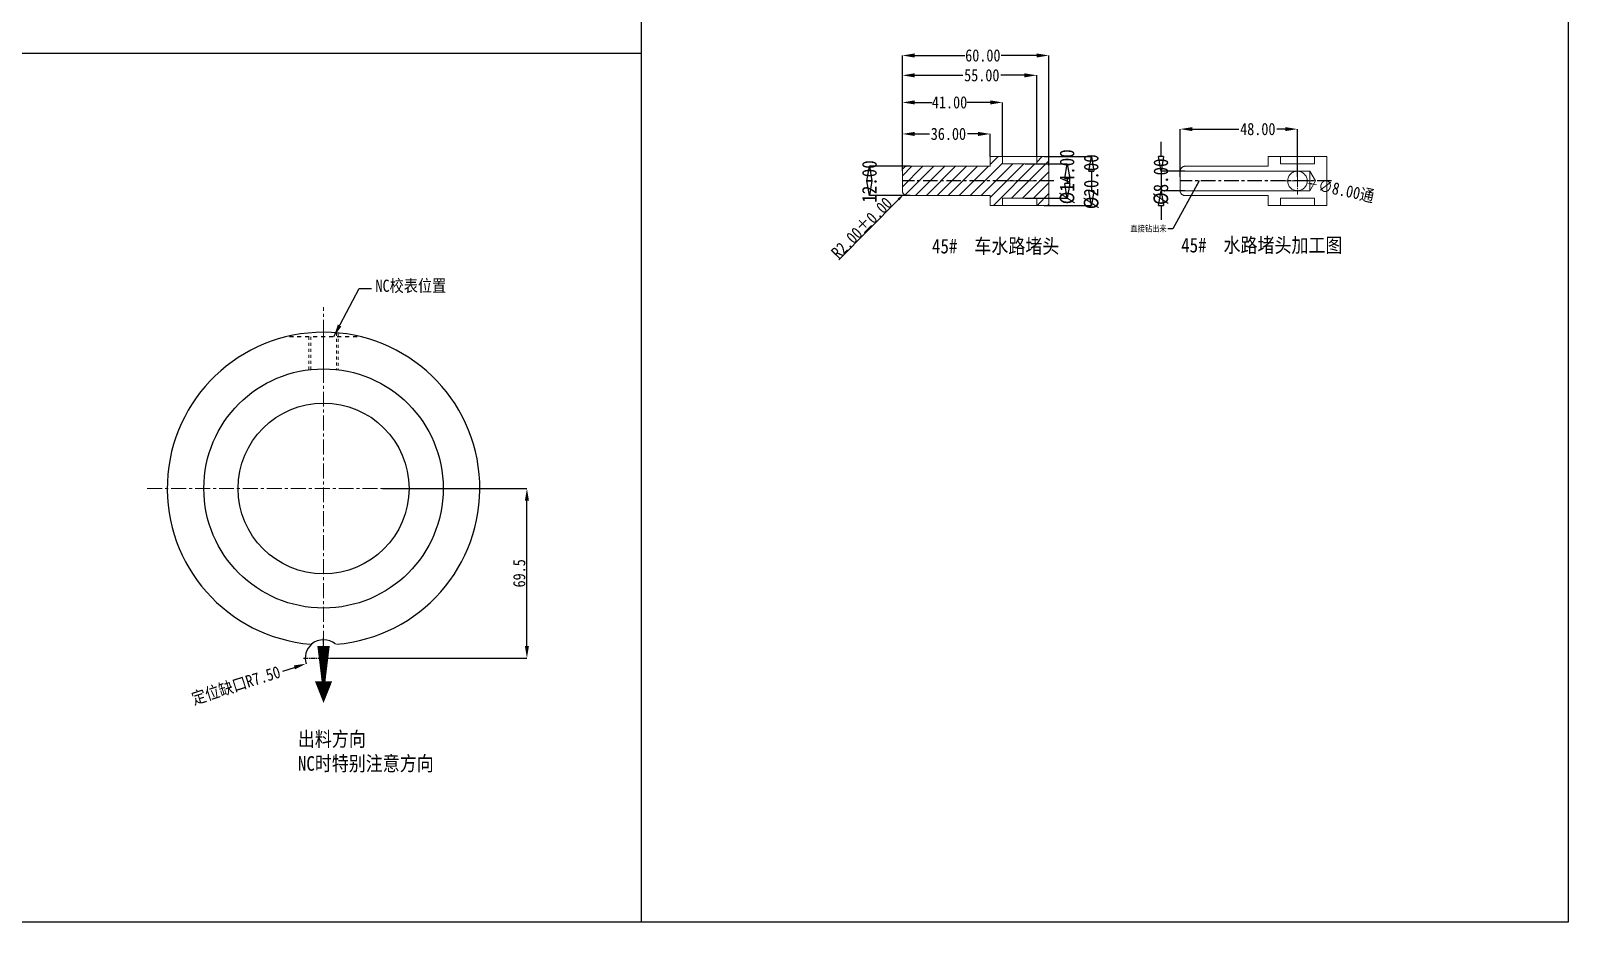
# Model space of a CAD drawing. Header units: millimetres. Extents: x -840 to 1682, y -9216 to -2117.
# Drawn here: x 412 to 1041, y -3658 to -3293 of the extents above; entities that cross this region are included whole.
import ezdxf

# ---------------------------------------------------------------- set-up
doc = ezdxf.new("R2010")
doc.units = ezdxf.units.MM
doc.header["$LTSCALE"] = 16.335
doc.header["$PDMODE"] = 3
doc.header["$PDSIZE"] = 8
for name, pattern in [('CENTER', [0.6, 0.375, -0.075, 0.075, -0.075]), ('HIDDEN', [0.2, 0.1, -0.1]), ('HIDDENX2', [0.75, 0.5, -0.25])]:
    doc.linetypes.add(name, pattern=pattern)
doc.layers.get('0').update_dxf_attribs({"linetype": 'CONTINUOUS'})
doc.layers.get('Defpoints').update_dxf_attribs({"linetype": 'CONTINUOUS'})
for name, color, linetype, lineweight in [('cool', 153, 'HIDDEN', 9), ('dim', 82, 'CONTINUOUS', 9), ('screw', 33, 'CONTINUOUS', 13), ('虚线', 6, 'HIDDENX2', 13)]:
    doc.layers.add(name, color=color, linetype=linetype, lineweight=lineweight)
doc.layers.add('DEFAULT_2', color=8, linetype='HIDDEN')
doc.styles.get("Standard").update_dxf_attribs({"font": 'txt', "width": 0.85})
doc.dimstyles.new('ISO-25', dxfattribs={"dimtxt": 2.5, "dimasz": 2.5, "dimexe": 1.25, "dimexo": 0.625, "dimtad": 1, "dimdsep": 46, "dimtxsty": 'Standard', "dimcen": 2.5, "dimadec": 0, "dimazin": 0, "dimtfac": 1, "dimtmove": 0, "dimatfit": 3, "dimfxl": 0, "dimarcsym": 0})
doc.dimstyles.get("Standard").update_dxf_attribs({"dimtxt": 3.5, "dimasz": 3.5, "dimexe": 0.18, "dimexo": 0.0625, "dimgap": 0.09, "dimtad": 1, "dimdsep": 46, "dimtxsty": 'Standard', "dimcen": 0.09, "dimadec": 0, "dimazin": 0, "dimtol": 1, "dimtp": 0.01, "dimtm": 0.01, "dimtfac": 1, "dimtofl": 0, "dimtmove": 0, "dimatfit": 3, "dimfxl": 0, "dimtolj": 1, "dimarcsym": 0})
doc.dimstyles.new('STANDARD$0', dxfattribs={"dimscale": 2, "dimtxt": 3, "dimasz": 3, "dimexe": 1.25, "dimexo": 0.625, "dimgap": 0.5, "dimtad": 0, "dimdsep": 46, "dimlunit": 6, "dimtxsty": 'Standard', "dimblk": 'CLOSEDBLANK', "dimcen": 0, "dimclrt": 2, "dimazin": 2, "dimtfac": 2, "dimtmove": 1, "dimatfit": 3, "dimfxl": 0, "dimtolj": 1, "dimtzin": 0, "dimarcsym": 0})

# ---------------------------------------------------------------- blocks, each defined once
blk = doc.blocks.new('*D598')
at = {"color": 0, "lineweight": -2, "ltscale": 0.5}
for p, q in [((555.57, -3480.44), (614.68, -3480.44)), ((614.68, -3544.94), (614.68, -3485.44)), ((534.13, -3549.94), (614.68, -3549.94))]:
    blk.add_line(p, q, dxfattribs=at)
at = {"color": 0, "ltscale": 0.5}
for points in [[(613.84, -3485.44), (615.51, -3485.44), (614.68, -3480.44)], [(613.84, -3544.94), (615.51, -3544.94), (614.68, -3549.94)]]:
    blk.add_solid(points, dxfattribs=at)
at = {"layer": 'Defpoints', "color": 0, "ltscale": 0.5}
for p in [(555.57, -3480.44), (614.68, -3480.44), (534.13, -3549.94)]:
    blk.add_point(p, dxfattribs=at)
at = {"color": 0, "ltscale": 0.5, "insert": (611.55, -3515.19), "char_height": 5, "attachment_point": 5, "rotation": 90}
blk.add_mtext('69.5', dxfattribs=at)
blk = doc.blocks.new('*D564')
at = {"color": 6, "lineweight": -2}
blk.add_line((514.73, -3555.23), (519.5, -3553.72), dxfattribs=at)
blk.add_arc((531.41, -3549.94), 7.5, 130.51757, 197.60936, dxfattribs=at)
at = {"color": 6}
blk.add_solid([(519.24, -3552.92), (519.75, -3554.51), (524.26, -3552.21)], dxfattribs=at)
at = {"layer": 'Defpoints', "color": 0}
for p in [(531.41, -3549.94), (524.26, -3552.21)]:
    blk.add_point(p, dxfattribs=at)
at = {"color": 3, "insert": (495.62, -3561.3), "char_height": 5, "attachment_point": 5, "rotation": 17.60936}
blk.add_mtext('\\A1;{\\fSimSun|b0|i0|c134|p2;定位缺口}R7.50', dxfattribs=at)
blk = doc.blocks.new('_ClosedBlank')
at = {"color": 0, "linetype": 'ByBlock', "lineweight": -2}
for p, q in [((-1, 0.17), (0, 0)), ((-1, 0.17), (-1, -0.17)), ((0, 0), (-1, -0.17))]:
    blk.add_line(p, q, dxfattribs=at)
blk = doc.blocks.new('*D523')
at = {"color": 6, "lineweight": -2}
for p, q in [((771.63, -3348.44), (754.92, -3348.44)), ((771.63, -3360.44), (754.92, -3360.44))]:
    blk.add_line(p, q, dxfattribs=at)
at = {"layer": 'Defpoints', "color": 0}
for p in [(771.63, -3348.44), (754.92, -3360.44), (771.63, -3360.44)]:
    blk.add_point(p, dxfattribs=at)
at = {"color": 6, "lineweight": -2, "xscale": 6, "yscale": 6, "zscale": 6}
for p, rotation in [((754.92, -3348.44), 90), ((754.92, -3360.44), 270)]:
    blk.add_blockref('_ClosedBlank', p, dxfattribs=dict(at, rotation=rotation))
at = {"color": 4, "insert": (754.92, -3354.67), "char_height": 6, "attachment_point": 5, "rotation": 90}
blk.add_mtext('\\A1;12.00', dxfattribs=at)
blk = doc.blocks.new('*D565')
at = {"color": 4, "lineweight": -2}
for p, q in [((768.39, -3350.44), (768.39, -3335.19)), ((773.39, -3335.19), (779.46, -3335.19)), ((799.39, -3335.19), (795.05, -3335.19)), ((804.39, -3344.44), (804.39, -3335.19))]:
    blk.add_line(p, q, dxfattribs=at)
at = {"color": 4}
for points in [[(773.39, -3334.35), (773.39, -3336.02), (768.39, -3335.19)], [(799.39, -3334.35), (799.39, -3336.02), (804.39, -3335.19)]]:
    blk.add_solid(points, dxfattribs=at)
at = {"layer": 'Defpoints', "color": 0}
for p in [(804.39, -3335.19), (804.39, -3344.44), (768.39, -3350.44)]:
    blk.add_point(p, dxfattribs=at)
at = {"color": 6, "insert": (787.25, -3335.19), "char_height": 5, "attachment_point": 5}
blk.add_mtext('\\A1;36.00', dxfattribs=at)
blk = doc.blocks.new('*D566')
at = {"color": 4, "lineweight": -2}
for p, q in [((768.39, -3350.44), (768.39, -3322.28)), ((773.39, -3322.28), (780.64, -3322.28)), ((804.39, -3322.28), (794.81, -3322.28)), ((809.39, -3344.44), (809.39, -3322.28))]:
    blk.add_line(p, q, dxfattribs=at)
at = {"color": 4}
for points in [[(773.39, -3321.45), (773.39, -3323.11), (768.39, -3322.28)], [(804.39, -3321.45), (804.39, -3323.11), (809.39, -3322.28)]]:
    blk.add_solid(points, dxfattribs=at)
at = {"layer": 'Defpoints', "color": 0}
for p in [(809.39, -3322.28), (809.39, -3344.44), (768.39, -3350.44)]:
    blk.add_point(p, dxfattribs=at)
at = {"color": 6, "insert": (787.72, -3322.28), "char_height": 5, "attachment_point": 5}
blk.add_mtext('\\A1;41.00', dxfattribs=at)
blk = doc.blocks.new('*D567')
at = {"color": 4, "lineweight": -2}
for p, q in [((768.39, -3350.44), (768.39, -3311.17)), ((773.39, -3311.17), (793.12, -3311.17)), ((818.39, -3311.17), (808.71, -3311.17)), ((823.39, -3344.44), (823.39, -3311.17))]:
    blk.add_line(p, q, dxfattribs=at)
at = {"color": 4}
for points in [[(773.39, -3310.34), (773.39, -3312.01), (768.39, -3311.17)], [(818.39, -3310.34), (818.39, -3312.01), (823.39, -3311.17)]]:
    blk.add_solid(points, dxfattribs=at)
at = {"layer": 'Defpoints', "color": 0}
for p in [(823.39, -3311.17), (823.39, -3344.44), (768.39, -3350.44)]:
    blk.add_point(p, dxfattribs=at)
at = {"color": 6, "insert": (800.92, -3311.17), "char_height": 5, "attachment_point": 5}
blk.add_mtext('\\A1;55.00', dxfattribs=at)
blk = doc.blocks.new('*D568')
at = {"color": 4, "lineweight": -2}
for p, q in [((768.39, -3350.44), (768.39, -3303.05)), ((773.39, -3303.05), (793.91, -3303.05)), ((823.39, -3303.05), (808.79, -3303.05)), ((828.39, -3348.16), (828.39, -3303.05))]:
    blk.add_line(p, q, dxfattribs=at)
at = {"color": 4}
for points in [[(773.39, -3302.21), (773.39, -3303.88), (768.39, -3303.05)], [(823.39, -3302.21), (823.39, -3303.88), (828.39, -3303.05)]]:
    blk.add_solid(points, dxfattribs=at)
at = {"layer": 'Defpoints', "color": 0}
for p in [(828.39, -3303.05), (828.39, -3348.16), (768.39, -3350.44)]:
    blk.add_point(p, dxfattribs=at)
at = {"color": 6, "insert": (801.35, -3303.05), "char_height": 5, "attachment_point": 5}
blk.add_mtext('\\A1;60.00', dxfattribs=at)
blk = doc.blocks.new('*D569')
at = {"color": 6, "lineweight": -2}
for p, q in [((818.74, -3347.44), (835.92, -3347.44)), ((835.92, -3353.44), (835.92, -3355.44)), ((818.74, -3361.44), (835.92, -3361.44))]:
    blk.add_line(p, q, dxfattribs=at)
at = {"layer": 'Defpoints', "color": 0}
for p in [(818.74, -3347.44), (818.74, -3361.44), (835.92, -3361.44)]:
    blk.add_point(p, dxfattribs=at)
at = {"color": 6, "lineweight": -2, "xscale": 6, "yscale": 6, "zscale": 6}
for p, rotation in [((835.92, -3347.44), 90), ((835.92, -3361.44), 270)]:
    blk.add_blockref('_ClosedBlank', p, dxfattribs=dict(at, rotation=rotation))
at = {"color": 4, "insert": (835.92, -3352.75), "char_height": 6, "attachment_point": 5, "rotation": 90}
blk.add_mtext('\\A1;%%c14.00', dxfattribs=at)
blk = doc.blocks.new('*D570')
at = {"color": 1, "lineweight": 0}
for p, q in [((928.15, -3354.44), (932.15, -3354.44)), ((930.15, -3356.44), (930.15, -3352.44))]:
    blk.add_line(p, q, dxfattribs=at)
at = {"color": 0, "lineweight": 0}
blk.add_line((937.98, -3356.1), (936.02, -3355.68), dxfattribs=at)
at = {"color": 0}
blk.add_solid([(936.09, -3355.36), (935.95, -3356.01), (934.07, -3355.27)], dxfattribs=at)
at = {"layer": 'Defpoints', "color": 0}
for p in [(926.24, -3353.61), (934.07, -3355.27)]:
    blk.add_point(p, dxfattribs=at)
at = {"color": 0, "lineweight": 0, "insert": (950.11, -3358.67), "char_height": 5, "attachment_point": 5, "rotation": 348.02674}
blk.add_mtext('\\A1;∅8.00{\\fSimSun|b0|i0|c134|p2;通}', dxfattribs=at)
blk = doc.blocks.new('*D571')
at = {"color": 4, "lineweight": -2}
for p, q in [((882.15, -3352.72), (882.15, -3333.21)), ((887.15, -3333.21), (906.14, -3333.21)), ((925.15, -3333.21), (921.73, -3333.21)), ((930.15, -3352.72), (930.15, -3333.21))]:
    blk.add_line(p, q, dxfattribs=at)
at = {"color": 4}
for points in [[(887.15, -3332.38), (887.15, -3334.04), (882.15, -3333.21)], [(925.15, -3332.38), (925.15, -3334.04), (930.15, -3333.21)]]:
    blk.add_solid(points, dxfattribs=at)
at = {"layer": 'Defpoints', "color": 0}
for p in [(882.15, -3333.21), (882.15, -3352.72), (930.15, -3352.72)]:
    blk.add_point(p, dxfattribs=at)
at = {"color": 6, "insert": (913.93, -3333.21), "char_height": 5, "attachment_point": 5}
blk.add_mtext('\\A1;48.00', dxfattribs=at)
blk = doc.blocks.new('*D524')
at = {"color": 6, "lineweight": -2}
for p, q in [((874.34, -3344.44), (874.34, -3338.44)), ((884.11, -3350.44), (874.34, -3350.44)), ((874.34, -3350.44), (874.34, -3358.44)), ((884.11, -3358.44), (874.34, -3358.44)), ((874.34, -3364.44), (874.34, -3370.44))]:
    blk.add_line(p, q, dxfattribs=at)
at = {"layer": 'Defpoints', "color": 0}
for p in [(884.11, -3350.44), (874.34, -3358.44), (884.11, -3358.44)]:
    blk.add_point(p, dxfattribs=at)
at = {"color": 6, "lineweight": -2, "xscale": 6, "yscale": 6, "zscale": 6}
for p, rotation in [((874.34, -3350.44), 270), ((874.34, -3358.44), 90)]:
    blk.add_blockref('_ClosedBlank', p, dxfattribs=dict(at, rotation=rotation))
at = {"color": 4, "insert": (874.34, -3354.76), "char_height": 6, "attachment_point": 5, "rotation": 90}
blk.add_mtext('\\A1;%%c8.00', dxfattribs=at)
blk = doc.blocks.new('*D572')
at = {"color": 6, "lineweight": -2}
for p, q in [((826.45, -3344.44), (845.8, -3344.44)), ((845.8, -3350.44), (845.8, -3358.44)), ((826.45, -3364.44), (845.8, -3364.44))]:
    blk.add_line(p, q, dxfattribs=at)
at = {"layer": 'Defpoints', "color": 0}
for p in [(826.45, -3344.44), (826.45, -3364.44), (845.8, -3364.44)]:
    blk.add_point(p, dxfattribs=at)
at = {"color": 6, "lineweight": -2, "xscale": 6, "yscale": 6, "zscale": 6}
for p, rotation in [((845.8, -3344.44), 90), ((845.8, -3364.44), 270)]:
    blk.add_blockref('_ClosedBlank', p, dxfattribs=dict(at, rotation=rotation))
at = {"color": 4, "insert": (845.8, -3354.76), "char_height": 6, "attachment_point": 5, "rotation": 90}
blk.add_mtext('\\A1;%%c20.00', dxfattribs=at)
blk = doc.blocks.new('*D573')
at = {"color": 6, "lineweight": -2}
blk.add_line((742.32, -3386.76), (766.87, -3361.99), dxfattribs=at)
at = {"color": 6}
blk.add_solid([(766.51, -3361.64), (767.22, -3362.34), (768.98, -3359.86)], dxfattribs=at)
at = {"layer": 'Defpoints', "color": 0}
for p in [(768.98, -3359.86), (770.39, -3358.44)]:
    blk.add_point(p, dxfattribs=at)
at = {"color": 4, "insert": (751.76, -3373.68), "char_height": 5, "attachment_point": 5, "rotation": 45.25651}
blk.add_mtext('\\A1;R2.00±0.00', dxfattribs=at)

msp = doc.modelspace()

# ---------------------------------------------------------------- hatches: boundary and pattern name
h = msp.add_hatch()
h.set_pattern_fill('ANSI31', color=4, style=0)
h.set_pattern_definition([(45, (4941.5066, -1738.5602), (-2.245064, 2.245064), [])])
h.paths.add_polyline_path([(768.387, -3354.44), (828.387, -3354.44), (828.387, -3344.44), (823.387, -3344.44), (823.387, -3347.44), (809.387, -3347.44), (809.387, -3344.44), (804.387, -3344.44), (804.387, -3348.44), (770.387, -3348.44, 0.4142136), (768.387, -3350.44)])
h.paths.add_polyline_path([(828.387, -3354.44), (768.387, -3354.44), (768.387, -3358.44, 0.4142136), (770.387, -3360.44), (804.387, -3360.44), (804.387, -3364.44), (809.387, -3364.44), (809.387, -3361.44), (823.387, -3361.44), (823.387, -3364.44), (828.387, -3364.44)])

# ---------------------------------------------------------------- linework, layer by layer
at = {"ltscale": 0.5}
for p, q in [((661.469, -2972.433), (661.469, -3658.147)), ((159.345, -3302.059), (661.469, -3302.059))]:
    msp.add_line(p, q, dxfattribs=at)
at = {"color": 1, "linetype": 'CENTER', "ltscale": 0.970285}
for p, q in [((830.387, -3354.44), (768.387, -3354.44)), ((944.152, -3354.44), (882.152, -3354.44))]:
    msp.add_line(p, q, dxfattribs=at)
at = {"color": 1, "linetype": 'CENTER', "lineweight": 0}
for p, q in [((531.41, -3554.718), (531.41, -3406.157)), ((459.205, -3480.438), (603.615, -3480.438))]:
    msp.add_line(p, q, dxfattribs=at)
at = {"color": 1, "linetype": 'CENTER', "ltscale": 0.3}
for p, q in [((531.41, -3558.188), (531.41, -3541.688)), ((523.16, -3549.938), (539.66, -3549.938))]:
    msp.add_line(p, q, dxfattribs=at)
at = {"ltscale": 0.5}
msp.add_lwpolyline([(159.345, -2972.433), (1041.034, -2972.433), (1041.034, -3658.147), (159.345, -3658.147)], close=True, dxfattribs=at)
msp.add_lwpolyline([(531.41, -3568.342, 0, 7.027, 0), (531.41, -3559.476, 1.562, 5.075, -0.0000107), (531.41, -3544.938, 5.075, 5.075, -0.0207624)], format="xyseb")
for radius in [49, 35]:
    msp.add_circle((531.41, -3480.438), radius, dxfattribs=at)
for centre, radius, start, end in [((531.41, -3480.438), 64, 274.737254, 265.26274), ((531.41, -3549.938), 7.5, 49.312241, 130.687754)]:
    msp.add_arc(centre, radius, start, end, dxfattribs=at)
at = {"layer": 'cool', "color": 1, "linetype": 'CENTER', "ltscale": 0.621977}
msp.add_line((531.41, -3415.728), (531.41, -3430.924), dxfattribs=at)
at = {"layer": 'DEFAULT_2', "color": 8, "linetype": 'HIDDEN'}
msp.add_line((517.41, -3418.123), (545.41, -3418.123), dxfattribs=at)
at = {"layer": 'screw', "linetype": 'HIDDEN', "ltscale": 0.746373}
for p, q in [((536.66, -3416.653), (536.66, -3431.72)), ((526.16, -3418.339), (526.16, -3431.72))]:
    msp.add_line(p, q, dxfattribs=at)
at = {"layer": 'screw', "color": 92, "linetype": 'HIDDEN', "ltscale": 0.746373}
for p, q in [((537.41, -3416.72), (537.41, -3431.806)), ((525.41, -3418.339), (525.41, -3431.806))]:
    msp.add_line(p, q, dxfattribs=at)
at = {"layer": 'screw', "color": 1, "linetype": 'CENTER', "ltscale": 0.466483}
msp.add_line((531.41, -3418.339), (531.41, -3428.891), dxfattribs=at)
at = {"layer": '虚线', "ltscale": 10}
for p, q in [((804.387, -3348.44), (770.387, -3348.44)), ((804.387, -3344.44), (804.387, -3348.44)), ((828.387, -3344.44), (804.387, -3344.44)), ((809.387, -3344.44), (809.387, -3347.44)), ((823.387, -3347.44), (809.387, -3347.44)), ((823.387, -3344.44), (823.387, -3347.44)), ((828.387, -3344.44), (828.387, -3364.44)), ((918.152, -3348.44), (884.152, -3348.44)), ((918.152, -3344.44), (918.152, -3348.44)), ((942.152, -3344.44), (918.152, -3344.44)), ((923.152, -3344.44), (923.152, -3347.44)), ((937.152, -3347.44), (923.152, -3347.44)), ((937.152, -3344.44), (937.152, -3347.44)), ((942.152, -3344.44), (942.152, -3364.44)), ((768.387, -3358.44), (768.387, -3350.44)), ((882.152, -3350.44), (935.277, -3350.44)), ((882.152, -3358.44), (882.152, -3350.44)), ((937.574, -3354.422), (935.254, -3358.44)), ((935.275, -3350.44), (935.256, -3358.436)), ((937.574, -3354.422), (935.275, -3350.44)), ((804.387, -3360.44), (770.387, -3360.44)), ((804.387, -3364.44), (804.387, -3360.44)), ((809.387, -3364.44), (809.387, -3361.44)), ((823.387, -3361.44), (809.387, -3361.44)), ((823.387, -3364.44), (823.387, -3361.44)), ((882.152, -3358.44), (935.254, -3358.44)), ((918.152, -3360.44), (884.152, -3360.44)), ((918.152, -3364.44), (918.152, -3360.44)), ((923.152, -3364.44), (923.152, -3361.44)), ((937.152, -3361.44), (923.152, -3361.44)), ((937.152, -3364.44), (937.152, -3361.44)), ((828.387, -3364.44), (804.387, -3364.44)), ((942.152, -3364.44), (918.152, -3364.44))]:
    msp.add_line(p, q, dxfattribs=at)
at = {"layer": '虚线', "color": 1, "linetype": 'CENTER', "ltscale": 0.310989}
for p, q in [((930.152, -3359.94), (930.152, -3348.94)), ((810.887, -3354.44), (821.887, -3354.44)), ((924.652, -3354.44), (935.652, -3354.44))]:
    msp.add_line(p, q, dxfattribs=at)
at = {"layer": '虚线', "ltscale": 10}
msp.add_circle((930.152, -3354.44), 4, dxfattribs=at)
for centre, start, end in [((770.387, -3350.44), 90, 180), ((884.152, -3350.44), 90, 180), ((770.387, -3358.44), 180, 270), ((884.152, -3358.44), 180, 270)]:
    msp.add_arc(centre, 2, start, end, dxfattribs=at)

# ---------------------------------------------------------------- texts
at = {"char_height": 6, "attachment_point": 1}
for s, insert, width in [('{\\fSimSun|b0|i0|c134|p2;45#  车水路堵头}', (780.525, -3378.143), 71.53055), ('{\\fSimSun|b0|i0|c134|p2;45#  水路堵头加工图}', (882.543, -3377.755), 71.53055), ('{\\fSimSun|b0|i0|c134|p2;出料方向\\P\\C6;NC时特别注意方向}', (520.895, -3580.088), 97.10809)]:
    msp.add_mtext(s, dxfattribs=dict(at, insert=insert, width=width))
at = {"layer": 'dim'}
for s, insert, char_height, attachment_point in [('\\A1;{\\fSimSun|b0|i0|c134|p2;直接钻出来}', (876.61, -3374.122), 2.5, 6), ('\\A1;NC{\\fSimSun|b0|i0|c134|p2;校表位置}', (552.681, -3397.652), 5, 4)]:
    msp.add_mtext(s, dxfattribs=dict(at, insert=insert, char_height=char_height, attachment_point=attachment_point))

# ---------------------------------------------------------------- dimensions: what is measured, and where the dimension line sits
for base, p1, p2, picture, middle in [((828.387, -3303.048), (768.387, -3350.44), (828.387, -3348.162), '*D568', (801.352, -3303.048)), ((823.387, -3311.172), (768.387, -3350.44), (823.387, -3344.44), '*D567', (800.916, -3311.172)), ((809.387, -3322.279), (768.387, -3350.44), (809.387, -3344.44), '*D566', (787.723, -3322.279)), ((882.152, -3333.211), (930.152, -3352.722), (882.152, -3352.722), '*D571', (913.934, -3333.211)), ((804.387, -3335.186), (768.387, -3350.44), (804.387, -3344.44), '*D565', (787.255, -3335.186))]:
    dim = msp.add_linear_dim(base=base, p1=p1, p2=p2, dimstyle='STANDARD$0', override={"dimscale": 1, "dimtxt": 5, "dimasz": 5, "dimexe": 0, "dimexo": 0, "dimgap": 0, "dimtih": 1, "dimtoh": 1, "dimzin": 0, "dimlunit": 2, "dimclrd": 4, "dimclre": 4, "dimclrt": 6, "dimazin": 0, "dimtp": 0.01, "dimtm": 0.01, "dimtfac": 1, "dimtofl": 0, "dimtmove": 0, "dimfxl": 1.25})
    dim.commit()
    dim.dimension.update_dxf_attribs({"geometry": picture, "text_midpoint": middle, "dimtype": 160})
for base, p1, p2, override, picture, middle in [((835.921, -3361.44), (818.74, -3347.44), (818.74, -3361.44), {"dimexe": 0, "dimexo": 0, "dimgap": 0, "dimzin": 0, "dimclrd": 6, "dimclre": 6, "dimclrt": 4}, '*D569', (835.921, -3352.75)), ((845.8, -3364.44), (826.45, -3344.44), (826.45, -3364.44), {"dimexe": 0, "dimexo": 0, "dimgap": 0, "dimzin": 0, "dimclrd": 6, "dimclre": 6, "dimclrt": 4}, '*D572', (845.8, -3354.76)), ((874.336, -3358.44), (884.115, -3350.44), (884.115, -3358.44), {"dimtxt": 3, "dimexe": 0, "dimexo": 0, "dimgap": 0, "dimzin": 0, "dimclrd": 6, "dimclre": 6, "dimclrt": 4}, '*D524', (874.336, -3354.755))]:
    dim = msp.add_linear_dim(base=base, p1=p1, p2=p2, angle=90, text='%%c<>', dimstyle='STANDARD$0', override=override)
    dim.commit()
    dim.dimension.update_dxf_attribs({"geometry": picture, "text_midpoint": middle, "dimtype": 160})
dim = msp.add_linear_dim(base=(754.92, -3360.44), p1=(771.631, -3348.44), p2=(771.631, -3360.44), angle=90, dimstyle='STANDARD$0', override={"dimexe": 0, "dimexo": 0, "dimgap": 0, "dimzin": 0, "dimclrd": 6, "dimclre": 6, "dimclrt": 4})
dim.commit()
dim.dimension.update_dxf_attribs({"geometry": '*D523', "text_midpoint": (754.92, -3354.671), "dimtype": 160})
at = {"lineweight": 0}
dim = msp.add_diameter_dim_2p(p1=(926.239, -3353.61), p2=(934.065, -3355.27), text='<>{\\fSimSun|b0|i0|c134|p2;通}', dimstyle='Standard', override={"dimtxt": 5, "dimasz": 2, "dimexe": 1, "dimexo": 1, "dimgap": 1, "dimtad": 0, "dimzin": 0, "dimdsep": 0, "dimcen": 2, "dimclre": 1, "dimtol": 0, "dimtp": 0, "dimtm": 0, "dimtzin": 0, "dimlwd": 0, "dimlwe": 0}, dxfattribs=at)
dim.commit()
dim.dimension.update_dxf_attribs({"geometry": '*D570', "text_midpoint": (950.113, -3358.673)})
dim = msp.add_radius_dim(center=(770.387, -3358.44), mpoint=(768.979, -3359.861), dimstyle='Standard', override={"dimtxt": 5, "dimasz": 3, "dimexe": 0, "dimexo": 0, "dimgap": 0, "dimtih": 0, "dimtoh": 0, "dimzin": 0, "dimcen": 0, "dimclrd": 6, "dimclre": 6, "dimclrt": 4, "dimadec": 2, "dimtp": 0, "dimtm": 0, "dimtzin": 0})
dim.commit()
dim.dimension.update_dxf_attribs({"geometry": '*D573', "text_midpoint": (751.761, -3373.682)})
at = {"ltscale": 0.5}
dim = msp.add_linear_dim(base=(614.676, -3480.438), p1=(534.132, -3549.938), p2=(555.566, -3480.438), angle=90, dimstyle='ISO-25', override={"dimtxt": 5, "dimasz": 5, "dimexe": 0, "dimexo": 0, "dimfxl": 1.25}, dxfattribs=at)
dim.commit()
dim.dimension.update_dxf_attribs({"geometry": '*D598', "text_midpoint": (611.551, -3515.188)})
dim = msp.add_radius_dim(center=(531.41, -3549.938), mpoint=(524.262, -3552.207), text='{\\fSimSun|b0|i0|c134|p2;定位缺口}<>', dimstyle='Standard', override={"dimtxt": 5, "dimasz": 5, "dimexe": 0, "dimexo": 0, "dimgap": 0, "dimtad": 0, "dimzin": 0, "dimcen": 0, "dimclrd": 6, "dimclre": 6, "dimclrt": 3, "dimadec": 2, "dimtol": 0, "dimfxl": 1.25, "dimtzin": 0, "dimarcsym": 2})
dim.commit()
dim.dimension.update_dxf_attribs({"geometry": '*D564', "text_midpoint": (495.624, -3561.296)})

# ---------------------------------------------------------------- leaders
at = {"layer": 'dim', "annotation_type": 0, "has_hookline": 1}
for points, override, hookline_direction, text_width in [([(889.908, -3354.44), (879.11, -3374.122), (877.11, -3374.122)], {"dimtxt": 2.5, "dimasz": 2, "dimexe": 0, "dimexo": 0, "dimgap": 0.49975, "dimtad": 0, "dimzin": 0, "dimcen": 2.673, "dimadec": 2, "dimtol": 0, "dimtzin": 0}, 1, 14.863), ([(535.67, -3418.123), (545.999, -3398.464), (550.999, -3398.464)], {"dimtxt": 2.5, "dimasz": 5, "dimexe": 0, "dimexo": 0, "dimgap": 0.49975, "dimtad": 0, "dimzin": 0, "dimcen": 0, "dimadec": 2, "dimtol": 0, "dimtzin": 0}, 0, 32.371)]:
    msp.add_leader(points, dimstyle='Standard', override=override, dxfattribs=dict(at, hookline_direction=hookline_direction, text_width=text_width))

doc.saveas('drawing.dxf')
